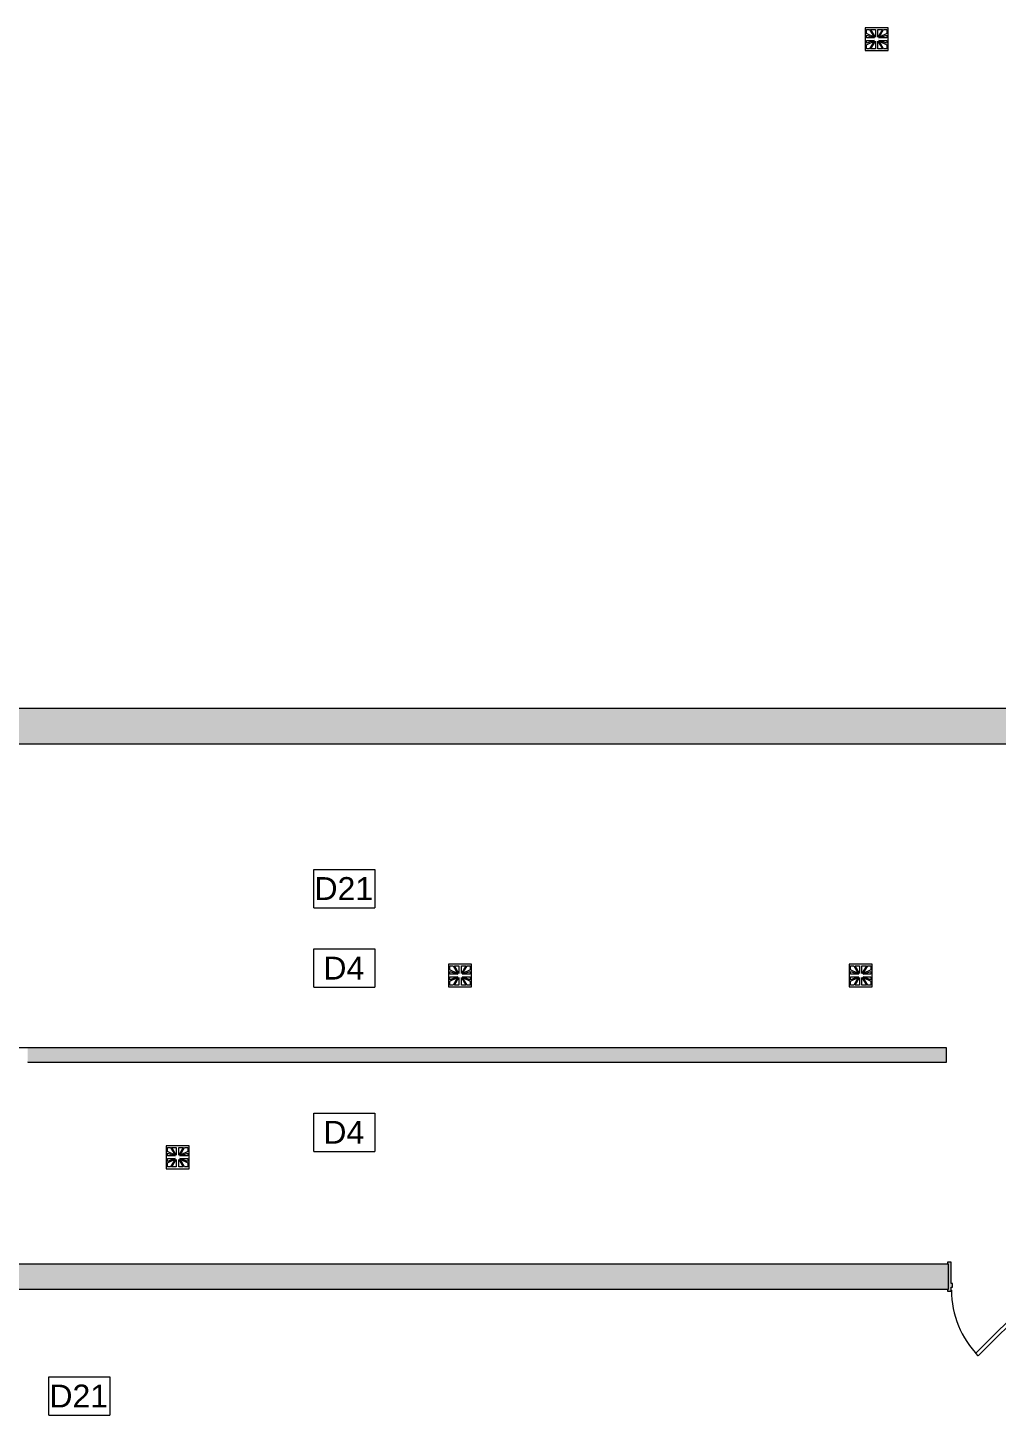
# Model space of a CAD drawing. Header units: inches. Extents: x 628 to 4524, y -721 to 887.
# Drawn here: x 2555 to 2937, y 159 to 705 of the extents above; entities that cross this region are included whole.
import ezdxf

# ---------------------------------------------------------------- set-up
doc = ezdxf.new("R2010")
doc.units = ezdxf.units.IN
doc.header["$MEASUREMENT"] = 0
doc.linetypes.add('Demolished', pattern=[0.1875, 0.125, -0.0625])
for name, color, linetype, lineweight in [('A-ANNO-KEYN', 231, 'Continuous', 9), ('A-DOOR', 31, 'Continuous', 13), ('A-WALL', 113, 'Continuous', 13), ('A-WALL-PATT', 111, 'Continuous', 13), ('P-SANR-FIXT', 6, 'Demolished', 9)]:
    doc.layers.add(name, color=color, linetype=linetype, lineweight=lineweight)
doc.styles.add('Arial', font='arial.ttf', dxfattribs={"height": 9})

# ---------------------------------------------------------------- blocks, each defined once
blk = doc.blocks.new('Door - Single - Solid Door 36_ x 84_-7219896-FIRST FLOOR DEMOLITION')
at = {"layer": 'A-DOOR'}
h = blk.add_hatch(color=250, dxfattribs=at)
h.paths.add_polyline_path([(-15.63, 5.78), (-15.63, 5.03), (-15.26, 5.03), (-15.26, -4.85), (-15.63, -4.85), (-15.63, -5.6), (-14.13, -5.6), (-14.13, 2.78), (-13.63, 2.78), (-13.63, 4.28), (-14.13, 4.28), (-14.13, 5.78), (-15.26, 5.78)], flags=0)
h.paths.add_polyline_path([(22.12, 5.78), (22.12, 4.28), (21.62, 4.28), (21.62, 2.78), (22.12, 2.78), (22.12, -5.6), (23.62, -5.6), (23.62, -4.85), (23.24, -4.85), (23.24, 5.03), (23.62, 5.03), (23.62, 5.78), (23.24, 5.78)], flags=0)
at = {"layer": 'A-DOOR', "color": 8, "lineweight": 20}
for p, q in [((-14.01, 5.78), (11.45, 31.23)), ((12.42, 30.26), (-13.03, 4.8)), ((11.45, 31.23), (12.42, 30.26)), ((-15.63, 5.78), (-15.63, 5.03)), ((-14.13, 5.78), (-15.63, 5.78)), ((-14.13, 4.28), (-14.13, 5.78)), ((-13.03, 4.8), (-14.01, 5.78)), ((23.62, 5.78), (22.12, 5.78)), ((22.12, 5.78), (22.12, 4.28)), ((23.62, 5.03), (23.62, 5.78)), ((-13.63, 4.28), (-14.13, 4.28)), ((-14.13, -5.6), (-14.13, 2.78)), ((-14.13, 2.78), (-13.63, 2.78)), ((-13.63, 2.78), (-13.63, 4.28)), ((22.12, 4.28), (21.62, 4.28)), ((21.62, 4.28), (21.62, 2.78)), ((21.62, 2.78), (22.12, 2.78)), ((22.12, 2.78), (22.12, -5.6)), ((-15.63, -4.85), (-15.63, -5.6)), ((23.62, -5.6), (23.62, -4.85)), ((-15.63, -5.6), (-14.13, -5.6)), ((22.12, -5.6), (23.62, -5.6))]:
    blk.add_line(p, q, dxfattribs=at)
at = {"layer": 'A-DOOR', "lineweight": 9}
blk.add_arc((-14.01, 5.78), 36, 359.5, 45, dxfattribs=at)
blk = doc.blocks.new('Floor Drain 9L x 9W - Floor Drain 9L x 9W-V14-FIRST FLOOR DEMOLITION')
at = {"layer": 'P-SANR-FIXT', "linetype": 'Continuous'}
for p, q in [((4.5, 4.5), (-4.5, 4.5)), ((-4.5, 4.5), (-4.5, -4.5)), ((-4, 2.21), (-4, 3.83)), ((-4, 3.83), (-2.75, 3.83)), ((-0.99, 0.8), (-4, 2.21)), ((-4, 1.63), (-0.91, 0.5)), ((-4, 0.5), (-4, 1.63)), ((-0.91, 0.5), (-4, 0.5)), ((-2.75, 3.83), (-0.99, 0.8)), ((-0.5, 0.83), (-2.25, 3.83)), ((-2.25, 3.83), (-0.5, 3.83)), ((-0.5, 3.83), (-0.5, 0.83)), ((0.5, 3.83), (2.25, 3.83)), ((2.25, 3.83), (0.5, 0.83)), ((0.5, 0.83), (0.5, 3.83)), ((0.91, 0.5), (4, 1.63)), ((4, 0.5), (0.91, 0.5)), ((0.99, 0.8), (2.75, 3.83)), ((4, 2.21), (0.99, 0.8)), ((2.75, 3.83), (4, 3.83)), ((4, 3.83), (4, 2.21)), ((4, 1.63), (4, 0.5)), ((4.5, -4.5), (4.5, 4.5)), ((-4.5, -4.5), (4.5, -4.5)), ((-4, -1.63), (-4, -0.5)), ((-4, -0.5), (-0.91, -0.5)), ((-0.91, -0.5), (-4, -1.63)), ((-4, -2.21), (-0.99, -0.8)), ((-4, -3.83), (-4, -2.21)), ((-2.75, -3.83), (-4, -3.83)), ((-0.99, -0.8), (-2.75, -3.83)), ((-2.25, -3.83), (-0.5, -0.83)), ((-0.5, -3.83), (-2.25, -3.83)), ((-0.5, -0.83), (-0.5, -3.83)), ((0.5, -3.83), (0.5, -0.83)), ((0.5, -0.83), (2.25, -3.83)), ((2.25, -3.83), (0.5, -3.83)), ((4, -1.63), (0.91, -0.5)), ((0.91, -0.5), (4, -0.5)), ((2.75, -3.83), (0.99, -0.8)), ((0.99, -0.8), (4, -2.21)), ((4, -3.83), (2.75, -3.83)), ((4, -0.5), (4, -1.63)), ((4, -2.21), (4, -3.83))]:
    blk.add_line(p, q, dxfattribs=at)
blk = doc.blocks.new('Keynote Tag - Keynote Number - Boxed-135510-FIRST FLOOR DEMOLITION')
at = {"layer": 'A-ANNO-KEYN'}
for p, q in [((-0.125, -0.0792), (-0.125, 0.0781)), ((-0.125, 0.0781), (0.125, 0.0781)), ((0.125, 0.0781), (0.125, -0.0792)), ((-0.125, -0.0792), (0.125, -0.0792))]:
    blk.add_line(p, q, dxfattribs=at)

msp = doc.modelspace()

# ---------------------------------------------------------------- hatches: boundary and pattern name
at = {"layer": 'A-WALL-PATT', "lineweight": 9}
for points in [[(2504.86, 423.21), (3020.02, 423.21), (3020.02, 437.09), (2504.86, 437.09), (2504.86, 425.32)], [(2914.03, 297.89), (2917.2, 297.89), (2917.2, 303.52), (2555.46, 303.52), (2555.46, 297.89), (2822.61, 297.89)]]:
    msp.add_hatch(color=7, dxfattribs=at).paths.add_polyline_path(points, flags=0)
h = msp.add_hatch(color=7, dxfattribs=at)
h.paths.add_polyline_path([(3012.16, 208.48), (3015.54, 208.48), (3015.54, 218.36), (2956.41, 218.36), (2956.41, 208.48), (3006.66, 208.48)], flags=0)
h.paths.add_polyline_path([(2914.03, 208.48), (2917.91, 208.48), (2917.91, 218.36), (2219.78, 218.36), (2219.78, 208.48), (2731.2, 208.48)], flags=0)

# ---------------------------------------------------------------- linework, layer by layer
at = {"layer": 'A-WALL', "color": 8, "lineweight": 20}
for p, q in [((3020.02, 437.09), (2504.86, 437.09)), ((2490.98, 423.21), (3020.02, 423.21)), ((2917.2, 303.52), (2555.46, 303.52)), ((2917.2, 297.89), (2917.2, 303.52)), ((2555.46, 297.92), (2555.46, 297.89)), ((2555.46, 297.89), (2917.2, 297.89)), ((2917.91, 218.36), (2541.36, 218.36)), ((2917.91, 208.48), (2917.91, 218.36)), ((2219.78, 208.48), (2917.91, 208.48))]:
    msp.add_line(p, q, dxfattribs=at)
at = {"layer": 'A-WALL', "color": 10, "linetype": 'Demolished', "lineweight": 20}
for p, q in [((2555.46, 303.54), (2525.14, 303.54)), ((2555.46, 303.52), (2555.46, 303.54))]:
    msp.add_line(p, q, dxfattribs=at)

# ---------------------------------------------------------------- block references
at = {"layer": 'A-ANNO-KEYN', "xscale": 95.99999999999994, "yscale": 95.99999999999994, "zscale": 95.99999999999994}
for p in [(2680.14, 366.25), (2680.14, 334.93), (2680.14, 270.29), (2575.79, 166.46)]:
    msp.add_blockref('Keynote Tag - Keynote Number - Boxed-135510-FIRST FLOOR DEMOLITION', p, dxfattribs=at)
at = {"layer": 'A-DOOR', "rotation": 180}
msp.add_blockref('Door - Single - Solid Door 36_ x 84_-7219896-FIRST FLOOR DEMOLITION', (2941.16, 213.51), dxfattribs=at)
at = {"layer": 'P-SANR-FIXT', "linetype": 'Continuous'}
for p in [(2889.67, 700.59), (2725.68, 331.96), (2883.41, 331.96), (2614.46, 260.42)]:
    msp.add_blockref('Floor Drain 9L x 9W - Floor Drain 9L x 9W-V14-FIRST FLOOR DEMOLITION', p, dxfattribs=at)

# ---------------------------------------------------------------- texts
at = {"layer": 'A-ANNO-KEYN', "char_height": 9, "attachment_point": 1, "style": 'Arial'}
for s, insert, width in [('D21', (2668.36, 370.7), 28.179), ('D4', (2671.86, 339.38), 19.695), ('D4', (2671.86, 274.75), 19.695), ('D21', (2564.01, 170.91), 28.179)]:
    msp.add_mtext(s, dxfattribs=dict(at, insert=insert, width=width))

doc.saveas('drawing.dxf')
